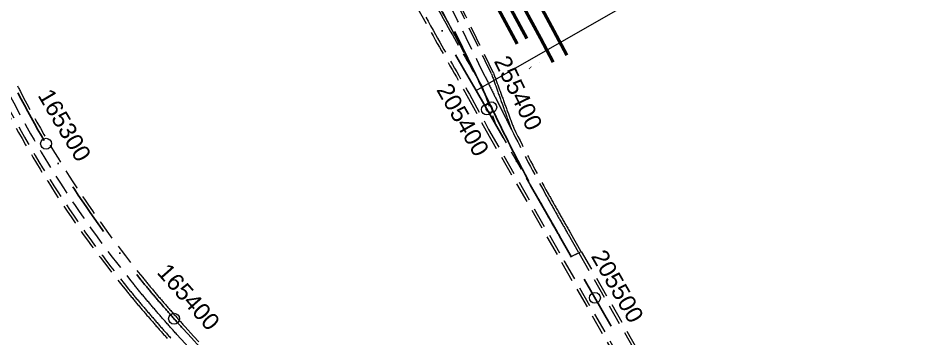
# Model space of a CAD drawing. Extents: x 2610184 to 2620710, y 1263771 to 1270672.
# Drawn here: x 2612215.5 to 2612627.9, y 1268915.5 to 1269063 of the extents above; entities that cross this region are included whole.
import ezdxf

# ---------------------------------------------------------------- set-up
doc = ezdxf.new("R2010")
doc.units = 0
doc.header["$LTSCALE"] = 5
doc.linetypes.add('DASHDOT', pattern=[10, 5, -2.5, 0, -2.5])
doc.linetypes.add('DASHEDX2', pattern=[3.75, 2.5, -1.25])
doc.layers.get('0').update_dxf_attribs({"color": 1, "linetype": 'CONTINUOUS'})
for name, color, linetype in [('DB Neubaustrecke', 7, 'CONTINUOUS'), ('Grundriss_22', 7, 'CONTINUOUS'), ('Grundriss_26', 7, 'CONTINUOUS'), ('Grundriss_77', 7, 'CONTINUOUS'), ('TunnelachseNord', 3, 'CONTINUOUS'), ('TunnelachseOst', 3, 'CONTINUOUS')]:
    doc.layers.add(name, color=color, linetype=linetype)
doc.styles.add('ARIAL', font='arial.ttf')

# ---------------------------------------------------------------- blocks, each defined once
blk = doc.blocks.new('CDWK_PTTYP10')
at = {"color": 0, "lineweight": -2}
blk.add_circle((0, 0), 0.5, dxfattribs=at)

msp = doc.modelspace()

# ---------------------------------------------------------------- linework, layer by layer
at = {"layer": 'DB Neubaustrecke', "color": 170, "linetype": 'DASHDOT', "lineweight": 50}
for points in [[(2612336.07, 1269321.02), (2612338.87, 1269310.39), (2612342.54, 1269297.69), (2612345.26, 1269288.73), (2612350.04, 1269273.89), (2612355.04, 1269259.48), (2612362.33, 1269240.04), (2612366.57, 1269229.49), (2612374.31, 1269211.36), (2612381.48, 1269195.73), (2612388.67, 1269180.9), (2612394.13, 1269170.05), (2612397.81, 1269162.88), (2612407.22, 1269144.96), (2612413.43, 1269133.29), (2612428.11, 1269105.73), (2612438.78, 1269086.09), (2612448.39, 1269067.78), (2612455.93, 1269053.72), (2612461.9, 1269042.54)], [(2612336.07, 1269321.02), (2612338.87, 1269310.39), (2612342.54, 1269297.69), (2612345.26, 1269288.73), (2612350.04, 1269273.89), (2612355.04, 1269259.48), (2612362.33, 1269240.04), (2612366.57, 1269229.49), (2612374.31, 1269211.36), (2612381.48, 1269195.73), (2612388.67, 1269180.9), (2612394.13, 1269170.05), (2612397.81, 1269162.88), (2612407.22, 1269144.96), (2612413.43, 1269133.29), (2612428.11, 1269105.73), (2612438.78, 1269086.09), (2612448.39, 1269067.78), (2612455.93, 1269053.72), (2612461.9, 1269042.54)], [(2612342.84, 1269322.81), (2612345.62, 1269312.25), (2612349.25, 1269299.68), (2612351.93, 1269290.82), (2612356.68, 1269276.1), (2612361.62, 1269261.86), (2612368.85, 1269242.58), (2612373.03, 1269232.16), (2612380.71, 1269214.2), (2612387.8, 1269198.71), (2612394.94, 1269184), (2612400.36, 1269173.23), (2612404.02, 1269166.11), (2612413.4, 1269148.23), (2612419.61, 1269136.58), (2612434.28, 1269109.05), (2612444.95, 1269089.38), (2612454.57, 1269071.06), (2612462.09, 1269057.02), (2612468.07, 1269045.83)], [(2612342.84, 1269322.81), (2612345.62, 1269312.25), (2612349.25, 1269299.68), (2612351.93, 1269290.82), (2612356.68, 1269276.1), (2612361.62, 1269261.86), (2612368.85, 1269242.58), (2612373.03, 1269232.16), (2612380.71, 1269214.2), (2612387.8, 1269198.71), (2612394.94, 1269184), (2612400.36, 1269173.23), (2612404.02, 1269166.11), (2612413.4, 1269148.23), (2612419.61, 1269136.58), (2612434.28, 1269109.05), (2612444.95, 1269089.38), (2612454.57, 1269071.06), (2612462.09, 1269057.02), (2612468.07, 1269045.83)], [(2612326.95, 1269296.63), (2612333.16, 1269278.13), (2612339.43, 1269262.33), (2612346.07, 1269246.76), (2612351.99, 1269232.61), (2612358.95, 1269217.2), (2612361.96, 1269210.39), (2612369.07, 1269195.53), (2612374.29, 1269185.01), (2612381.01, 1269171.65), (2612388.99, 1269156.64), (2612397.29, 1269140.51), (2612402.55, 1269131.17), (2612404.72, 1269127.31), (2612418.07, 1269101.96), (2612433.39, 1269073.13), (2612452.52, 1269037.53)], [(2612331.81, 1269298.08), (2612337.93, 1269279.87), (2612344.12, 1269264.26), (2612350.74, 1269248.73), (2612356.64, 1269234.63), (2612363.58, 1269219.26), (2612366.56, 1269212.51), (2612373.63, 1269197.75), (2612378.83, 1269187.28), (2612385.52, 1269173.98), (2612393.49, 1269158.99), (2612401.76, 1269142.92), (2612407.04, 1269133.53), (2612409.17, 1269129.74), (2612422.55, 1269104.34), (2612437.87, 1269075.52), (2612457, 1269039.91)]]:
    msp.add_lwpolyline(points, dxfattribs=at)
at = {"layer": 'Grundriss_22', "color": 1, "linetype": 'DASHDOT', "lineweight": 25}
msp.add_line((2612465.37, 1268961.37), (2612470.29, 1268952.78), dxfattribs=at)
at = {"layer": 'Grundriss_22', "color": 5, "linetype": 'Continuous', "lineweight": 18}
msp.add_line((2612470.29, 1268952.78), (2612470.34, 1268952.69), dxfattribs=at)
at = {"layer": 'Grundriss_22', "color": 1, "linetype": 'DASHEDX2', "lineweight": 18, "ltscale": 0.75}
msp.add_line((2612473.65, 1268954.71), (2612473.7, 1268954.62), dxfattribs=at)
for points in [[(2612397.55, 1269092.37), (2612406.76, 1269074.03, -0.000916), (2612410.85, 1269065.84), (2612416.41, 1269055.35), (2612421.93, 1269044.83), (2612427.39, 1269034.29)], [(2612414.88, 1269067.84, -0.003562), (2612430.54, 1269035.8), (2612430.78, 1269035.33), (2612431.01, 1269034.87), (2612431.24, 1269034.4), (2612431.47, 1269033.93), (2612431.7, 1269033.47), (2612431.94, 1269033), (2612432.17, 1269032.53), (2612432.4, 1269032.07), (2612432.63, 1269031.6), (2612432.86, 1269031.13), (2612433.09, 1269030.66), (2612433.32, 1269030.2), (2612433.55, 1269029.74), (2612433.78, 1269029.29), (2612434, 1269028.83), (2612434.23, 1269028.38), (2612434.45, 1269027.92), (2612434.68, 1269027.47), (2612434.9, 1269027.01), (2612435.13, 1269026.56), (2612435.35, 1269026.1), (2612435.58, 1269025.65), (2612435.81, 1269025.19), (2612436.03, 1269024.74), (2612436.26, 1269024.28), (2612436.48, 1269023.83), (2612436.71, 1269023.38), (2612436.94, 1269022.92), (2612437.16, 1269022.47), (2612437.39, 1269022.01), (2612437.62, 1269021.56), (2612437.84, 1269021.11), (2612438.07, 1269020.65), (2612438.3, 1269020.2), (2612438.52, 1269019.75), (2612438.75, 1269019.29), (2612438.98, 1269018.84), (2612439.2, 1269018.39), (2612439.43, 1269017.94), (2612439.66, 1269017.48), (2612439.89, 1269017.03), (2612440.12, 1269016.58), (2612440.34, 1269016.13), (2612440.57, 1269015.68), (2612440.8, 1269015.22), (2612441.03, 1269014.77), (2612441.26, 1269014.32), (2612441.49, 1269013.87), (2612441.72, 1269013.42), (2612441.95, 1269012.97), (2612442.18, 1269012.52), (2612442.41, 1269012.07), (2612442.64, 1269011.62, 0.011442), (2612458.5, 1268981.38), (2612458.74, 1268980.94), (2612458.99, 1268980.5), (2612459.23, 1268980.05), (2612459.48, 1268979.61), (2612459.73, 1268979.17), (2612459.97, 1268978.73), (2612460.22, 1268978.29), (2612460.47, 1268977.85), (2612460.72, 1268977.4), (2612460.96, 1268976.96), (2612461.21, 1268976.52), (2612461.46, 1268976.08), (2612461.71, 1268975.64), (2612461.96, 1268975.2), (2612462.21, 1268974.76), (2612462.45, 1268974.32), (2612462.7, 1268973.88), (2612462.95, 1268973.44), (2612463.2, 1268972.99), (2612463.45, 1268972.55), (2612463.7, 1268972.11), (2612463.95, 1268971.67), (2612464.2, 1268971.23), (2612464.46, 1268970.79), (2612464.71, 1268970.35), (2612464.96, 1268969.91), (2612465.21, 1268969.47), (2612465.46, 1268969.03), (2612465.71, 1268968.59), (2612465.96, 1268968.15), (2612466.21, 1268967.71), (2612466.47, 1268967.27), (2612466.72, 1268966.82), (2612466.97, 1268966.38), (2612467.22, 1268965.94), (2612467.47, 1268965.5), (2612467.73, 1268965.06), (2612467.98, 1268964.62), (2612468.23, 1268964.18), (2612468.48, 1268963.74), (2612468.74, 1268963.3), (2612473.65, 1268954.71), (2612473.7, 1268954.62)], [(2612417.75, 1269069.27, -0.003562), (2612433.43, 1269037.19), (2612433.61, 1269036.69), (2612433.78, 1269036.2), (2612433.96, 1269035.7), (2612434.14, 1269035.21), (2612434.31, 1269034.72), (2612434.49, 1269034.22), (2612434.66, 1269033.73), (2612434.84, 1269033.23), (2612435.02, 1269032.74), (2612435.19, 1269032.25), (2612435.37, 1269031.75), (2612435.54, 1269031.26), (2612435.72, 1269030.78), (2612435.89, 1269030.3), (2612436.06, 1269029.82), (2612436.23, 1269029.34), (2612436.4, 1269028.86), (2612436.57, 1269028.37), (2612436.74, 1269027.89), (2612436.92, 1269027.41), (2612437.09, 1269026.93), (2612437.26, 1269026.45), (2612437.43, 1269025.97), (2612437.6, 1269025.49), (2612437.77, 1269025.01), (2612437.95, 1269024.53), (2612438.12, 1269024.05), (2612438.29, 1269023.57), (2612438.46, 1269023.09), (2612438.63, 1269022.61), (2612438.8, 1269022.13), (2612438.98, 1269021.65), (2612439.15, 1269021.18), (2612439.32, 1269020.7), (2612439.49, 1269020.22), (2612439.67, 1269019.74), (2612439.84, 1269019.26), (2612440.01, 1269018.78), (2612440.19, 1269018.3), (2612440.36, 1269017.83), (2612440.53, 1269017.35), (2612440.71, 1269016.87), (2612440.88, 1269016.39), (2612441.06, 1269015.91), (2612441.23, 1269015.44), (2612441.41, 1269014.96), (2612441.58, 1269014.48), (2612441.76, 1269014), (2612441.93, 1269013.53), (2612442.11, 1269013.05), (2612442.29, 1269012.57), (2612442.46, 1269012.1), (2612442.64, 1269011.62)], [(2612418.64, 1269069.72, -0.003562), (2612434.33, 1269037.62), (2612434.51, 1269037.13), (2612434.69, 1269036.63), (2612434.87, 1269036.14), (2612435.05, 1269035.65), (2612435.23, 1269035.16), (2612435.41, 1269034.66), (2612435.59, 1269034.17), (2612435.77, 1269033.68), (2612435.95, 1269033.19), (2612436.13, 1269032.7), (2612436.31, 1269032.2), (2612436.49, 1269031.71), (2612436.66, 1269031.23), (2612436.84, 1269030.75), (2612437.01, 1269030.27), (2612437.19, 1269029.79), (2612437.36, 1269029.31), (2612437.54, 1269028.84), (2612437.71, 1269028.36), (2612437.89, 1269027.88), (2612438.06, 1269027.4), (2612438.24, 1269026.92), (2612438.41, 1269026.44), (2612438.59, 1269025.96), (2612438.76, 1269025.49), (2612438.94, 1269025.01), (2612439.11, 1269024.53), (2612439.29, 1269024.05), (2612439.46, 1269023.57), (2612439.64, 1269023.1), (2612439.81, 1269022.62), (2612439.99, 1269022.14), (2612440.16, 1269021.66), (2612440.34, 1269021.19), (2612440.51, 1269020.71), (2612440.69, 1269020.23), (2612440.87, 1269019.76), (2612441.04, 1269019.28), (2612441.22, 1269018.8), (2612441.4, 1269018.33), (2612441.57, 1269017.85), (2612441.75, 1269017.38), (2612441.93, 1269016.9), (2612442.11, 1269016.43), (2612442.28, 1269015.95), (2612442.46, 1269015.47), (2612442.64, 1269015), (2612442.82, 1269014.52), (2612443, 1269014.05), (2612443.18, 1269013.58), (2612443.35, 1269013.1), (2612443.53, 1269012.63), (2612443.71, 1269012.15, 0.011442), (2612459.55, 1268981.96), (2612459.79, 1268981.52), (2612460.04, 1268981.08), (2612460.28, 1268980.64), (2612460.53, 1268980.2), (2612460.77, 1268979.76), (2612461.02, 1268979.31), (2612461.27, 1268978.87), (2612461.51, 1268978.43), (2612461.76, 1268977.99), (2612462.01, 1268977.55), (2612462.26, 1268977.11), (2612462.5, 1268976.67), (2612462.75, 1268976.23), (2612463, 1268975.79), (2612463.25, 1268975.35), (2612463.5, 1268974.91), (2612463.75, 1268974.47), (2612464, 1268974.03), (2612464.25, 1268973.59), (2612464.5, 1268973.15), (2612464.75, 1268972.71), (2612465, 1268972.26), (2612465.25, 1268971.82), (2612465.5, 1268971.38), (2612465.75, 1268970.94), (2612466, 1268970.5), (2612466.25, 1268970.06), (2612466.5, 1268969.62), (2612466.75, 1268969.18), (2612467, 1268968.74), (2612467.26, 1268968.3), (2612467.51, 1268967.86), (2612467.76, 1268967.42), (2612468.01, 1268966.98), (2612468.26, 1268966.54), (2612468.52, 1268966.1), (2612468.77, 1268965.66), (2612469.02, 1268965.22), (2612469.27, 1268964.78), (2612469.52, 1268964.34), (2612469.78, 1268963.89), (2612474.69, 1268955.3), (2612474.74, 1268955.21)]]:
    msp.add_lwpolyline(points, format="xyb", dxfattribs=at)
at = {"layer": 'Grundriss_22', "color": 1, "linetype": 'DASHDOT', "lineweight": 25}
for points in [[(2612427.39, 1269034.29), (2612427.61, 1269033.82), (2612427.84, 1269033.35), (2612428.06, 1269032.88), (2612428.29, 1269032.41), (2612428.51, 1269031.94), (2612428.74, 1269031.47), (2612428.96, 1269031), (2612429.19, 1269030.53), (2612429.41, 1269030.06), (2612429.64, 1269029.59), (2612429.86, 1269029.12), (2612430.09, 1269028.65)], [(2612430.09, 1269028.65), (2612430.31, 1269028.19), (2612430.53, 1269027.73), (2612430.75, 1269027.27), (2612430.97, 1269026.82), (2612431.19, 1269026.36), (2612431.4, 1269025.9), (2612431.62, 1269025.44), (2612431.84, 1269024.98), (2612432.06, 1269024.52), (2612432.28, 1269024.07), (2612432.5, 1269023.61), (2612432.72, 1269023.15), (2612432.94, 1269022.69), (2612433.16, 1269022.23), (2612433.38, 1269021.78), (2612433.6, 1269021.32), (2612433.82, 1269020.86), (2612434.04, 1269020.4), (2612434.26, 1269019.94), (2612434.48, 1269019.49), (2612434.71, 1269019.03), (2612434.93, 1269018.57), (2612435.15, 1269018.11), (2612435.37, 1269017.66), (2612435.59, 1269017.2), (2612435.81, 1269016.74), (2612436.03, 1269016.29), (2612436.26, 1269015.83), (2612436.48, 1269015.37), (2612436.7, 1269014.92), (2612436.92, 1269014.46), (2612437.15, 1269014), (2612437.37, 1269013.55), (2612437.59, 1269013.09), (2612437.82, 1269012.63), (2612438.04, 1269012.18), (2612438.27, 1269011.72), (2612438.49, 1269011.27), (2612438.72, 1269010.81), (2612438.94, 1269010.35), (2612439.17, 1269009.9)], [(2612455.11, 1268979.5), (2612455.35, 1268979.06), (2612455.6, 1268978.61), (2612455.85, 1268978.17), (2612456.1, 1268977.73), (2612456.34, 1268977.28), (2612456.59, 1268976.84), (2612456.84, 1268976.4), (2612457.09, 1268975.95), (2612457.34, 1268975.51), (2612457.58, 1268975.07), (2612457.83, 1268974.62), (2612458.08, 1268974.18), (2612458.33, 1268973.74), (2612458.58, 1268973.29), (2612458.83, 1268972.85), (2612459.08, 1268972.41), (2612459.33, 1268971.97), (2612459.58, 1268971.53), (2612459.83, 1268971.08), (2612460.08, 1268970.64), (2612460.33, 1268970.2), (2612460.59, 1268969.76), (2612460.84, 1268969.32), (2612461.09, 1268968.87), (2612461.34, 1268968.43), (2612461.59, 1268967.99), (2612461.84, 1268967.55), (2612462.09, 1268967.11), (2612462.35, 1268966.67), (2612462.6, 1268966.23), (2612462.85, 1268965.78), (2612463.1, 1268965.34), (2612463.35, 1268964.9), (2612463.61, 1268964.46), (2612463.86, 1268964.02), (2612464.11, 1268963.58), (2612464.36, 1268963.14), (2612464.62, 1268962.7), (2612464.87, 1268962.26), (2612465.12, 1268961.81), (2612465.37, 1268961.37)]]:
    msp.add_lwpolyline(points, dxfattribs=at)
for centre, radius, start, end in [((2610173.56, 1267952.51), 2500, 25.63965, 26.66582), ((2613111.16, 1269342.95), 750, 206.36381, 208.9861)]:
    msp.add_arc(centre, radius, start, end, dxfattribs=at)
at = {"layer": 'Grundriss_26', "color": 30, "linetype": 'Continuous', "lineweight": 18}
msp.add_line((2612426.33, 1269029.59), (2612623.98, 1269142.71), dxfattribs=at)
at = {"layer": 'Grundriss_26', "color": 1, "linetype": 'DASHEDX2', "lineweight": 18, "ltscale": 0.75}
for points in [[(2612395.34, 1269091.14, 0.001865), (2612413.53, 1269058.61, 0.001578), (2612429.11, 1269031.18), (2612435.5, 1269013.57), (2612470.12, 1268953.07), (2612473.65, 1268954.71), (2612885.09, 1268235.76)], [(2612389.48, 1269087.9, 0.001865), (2612407.69, 1269055.32, 0.001578), (2612423.29, 1269027.86), (2612432.14, 1269011.65), (2612466.76, 1268951.15), (2612466.93, 1268950.86), (2612878.37, 1268231.91)], [(2612396.21, 1269091.63, 0.001865), (2612414.4, 1269059.1), (2612429.11, 1269031.18)], [(2612388.52, 1269087.36), (2612392.04, 1269080.92), (2612406.56, 1269054.68, 0.001578), (2612422.16, 1269027.21), (2612431.01, 1269011), (2612465.63, 1268950.5), (2612465.8, 1268950.21), (2612877.24, 1268231.27)]]:
    msp.add_lwpolyline(points, format="xyb", dxfattribs=at)
msp.add_lwpolyline([(2612470.12, 1268953.07), (2612474.78, 1268955.35), (2612886.22, 1268236.41)], dxfattribs=at)
at = {"layer": 'Grundriss_77', "color": 1, "linetype": 'DASHEDX2', "lineweight": 18, "ltscale": 0.75}
for points in [[(2612215.27, 1269031.75), (2612215.5, 1269031.3), (2612215.73, 1269030.86), (2612215.96, 1269030.41), (2612216.19, 1269029.96), (2612216.42, 1269029.51), (2612216.65, 1269029.07, 0.051535), (2612272.92, 1268943.36), (2612273.23, 1268942.97), (2612273.55, 1268942.59), (2612273.87, 1268942.2), (2612274.18, 1268941.82), (2612274.5, 1268941.43), (2612274.82, 1268941.04), (2612275.13, 1268940.66), (2612275.45, 1268940.28), (2612275.77, 1268939.89), (2612276.09, 1268939.51), (2612276.41, 1268939.13), (2612276.73, 1268938.74), (2612277.05, 1268938.36), (2612277.37, 1268937.98), (2612277.69, 1268937.59), (2612278.01, 1268937.21), (2612278.33, 1268936.83), (2612278.65, 1268936.45), (2612278.97, 1268936.07), (2612279.3, 1268935.69), (2612279.62, 1268935.31), (2612279.94, 1268934.93), (2612280.26, 1268934.55), (2612280.59, 1268934.17), (2612280.91, 1268933.79), (2612281.24, 1268933.41), (2612281.56, 1268933.03), (2612281.89, 1268932.65), (2612282.21, 1268932.27), (2612282.54, 1268931.89), (2612282.86, 1268931.52), (2612283.19, 1268931.14), (2612283.51, 1268930.76), (2612283.84, 1268930.38), (2612284.17, 1268930.01), (2612284.5, 1268929.63), (2612284.82, 1268929.25), (2612285.15, 1268928.88), (2612285.48, 1268928.5), (2612285.81, 1268928.13), (2612286.14, 1268927.75), (2612286.47, 1268927.38), (2612286.8, 1268927), (2612287.13, 1268926.63), (2612287.45, 1268926.25), (2612287.79, 1268925.88), (2612288.12, 1268925.5), (2612288.45, 1268925.13), (2612288.78, 1268924.76), (2612289.11, 1268924.38), (2612289.44, 1268924.01), (2612289.77, 1268923.64), (2612290.1, 1268923.26), (2612290.44, 1268922.89), (2612290.77, 1268922.52), (2612291.1, 1268922.15), (2612291.43, 1268921.78), (2612291.77, 1268921.4), (2612292.1, 1268921.03), (2612292.44, 1268920.66, 0.028592), (2612357.26, 1268856.41)], [(2612208.06, 1269024.62, 0.051535), (2612265.42, 1268937.25), (2612265.74, 1268936.85), (2612266.06, 1268936.46), (2612266.39, 1268936.07), (2612266.71, 1268935.67), (2612267.03, 1268935.28), (2612267.35, 1268934.89), (2612267.68, 1268934.5), (2612268, 1268934.1), (2612268.33, 1268933.71), (2612268.65, 1268933.32), (2612268.97, 1268932.93), (2612269.3, 1268932.54), (2612269.63, 1268932.15), (2612269.95, 1268931.76), (2612270.28, 1268931.37), (2612270.6, 1268930.99), (2612270.93, 1268930.6), (2612271.26, 1268930.21), (2612271.59, 1268929.82), (2612271.91, 1268929.43), (2612272.24, 1268929.05), (2612272.57, 1268928.66), (2612272.9, 1268928.27), (2612273.23, 1268927.89), (2612273.56, 1268927.5), (2612273.89, 1268927.12), (2612274.22, 1268926.73), (2612274.55, 1268926.35), (2612274.88, 1268925.96), (2612275.21, 1268925.58), (2612275.54, 1268925.2), (2612275.87, 1268924.81), (2612276.2, 1268924.43), (2612276.53, 1268924.05), (2612276.86, 1268923.66), (2612277.2, 1268923.28), (2612277.53, 1268922.9), (2612277.86, 1268922.52), (2612278.19, 1268922.14), (2612278.53, 1268921.75), (2612278.86, 1268921.37), (2612279.19, 1268920.99), (2612279.53, 1268920.61), (2612279.86, 1268920.23), (2612280.2, 1268919.85), (2612280.53, 1268919.47), (2612280.87, 1268919.09), (2612281.2, 1268918.72), (2612281.54, 1268918.34), (2612281.87, 1268917.96), (2612282.21, 1268917.58), (2612282.55, 1268917.2), (2612282.88, 1268916.83), (2612283.22, 1268916.45), (2612283.56, 1268916.07), (2612283.89, 1268915.69), (2612284.23, 1268915.32)], [(2612209.21, 1269025.22, 0.051535), (2612266.43, 1268938.07), (2612266.75, 1268937.67), (2612267.07, 1268937.28), (2612267.39, 1268936.89), (2612267.71, 1268936.5), (2612268.03, 1268936.11), (2612268.36, 1268935.72), (2612268.68, 1268935.32), (2612269, 1268934.93), (2612269.33, 1268934.54), (2612269.65, 1268934.15), (2612269.97, 1268933.76), (2612270.3, 1268933.38), (2612270.62, 1268932.99), (2612270.95, 1268932.6), (2612271.27, 1268932.21), (2612271.6, 1268931.82), (2612271.92, 1268931.44), (2612272.25, 1268931.05), (2612272.58, 1268930.66), (2612272.9, 1268930.28), (2612273.23, 1268929.89), (2612273.56, 1268929.5), (2612273.89, 1268929.12), (2612274.22, 1268928.73), (2612274.54, 1268928.35), (2612274.87, 1268927.96), (2612275.2, 1268927.58), (2612275.53, 1268927.19), (2612275.86, 1268926.81), (2612276.19, 1268926.43), (2612276.52, 1268926.04), (2612276.85, 1268925.66), (2612277.18, 1268925.28), (2612277.51, 1268924.9), (2612277.85, 1268924.52), (2612278.18, 1268924.13), (2612278.51, 1268923.75), (2612278.84, 1268923.37), (2612279.17, 1268922.99), (2612279.51, 1268922.61), (2612279.84, 1268922.23), (2612280.17, 1268921.85), (2612280.51, 1268921.47), (2612280.84, 1268921.09), (2612281.17, 1268920.71), (2612281.51, 1268920.33), (2612281.84, 1268919.96), (2612282.18, 1268919.58), (2612282.51, 1268919.2), (2612282.85, 1268918.82), (2612283.18, 1268918.44), (2612283.52, 1268918.07), (2612283.85, 1268917.69), (2612284.19, 1268917.31), (2612284.52, 1268916.94), (2612284.86, 1268916.56), (2612285.2, 1268916.19), (2612285.53, 1268915.81), (2612285.87, 1268915.44)]]:
    msp.add_lwpolyline(points, format="xyb", dxfattribs=at)
at = {"layer": 'Grundriss_77', "color": 1, "linetype": 'DASHDOT', "lineweight": 25}
msp.add_lwpolyline([(2612271.91, 1268942.54), (2612272.23, 1268942.15), (2612272.54, 1268941.76), (2612272.86, 1268941.38), (2612273.18, 1268940.99), (2612273.5, 1268940.6), (2612273.81, 1268940.22), (2612274.13, 1268939.83), (2612274.45, 1268939.45), (2612274.77, 1268939.06), (2612275.09, 1268938.68), (2612275.41, 1268938.29), (2612275.73, 1268937.91), (2612276.05, 1268937.53), (2612276.37, 1268937.14), (2612276.69, 1268936.76), (2612277.01, 1268936.38), (2612277.34, 1268935.99), (2612277.66, 1268935.61), (2612277.98, 1268935.23), (2612278.3, 1268934.85), (2612278.63, 1268934.47), (2612278.95, 1268934.08), (2612279.27, 1268933.7), (2612279.6, 1268933.32), (2612279.92, 1268932.94), (2612280.25, 1268932.56), (2612280.57, 1268932.18), (2612280.9, 1268931.8), (2612281.23, 1268931.42), (2612281.55, 1268931.05), (2612281.88, 1268930.67), (2612282.2, 1268930.29), (2612282.53, 1268929.91), (2612282.86, 1268929.53), (2612283.19, 1268929.15), (2612283.52, 1268928.78), (2612283.84, 1268928.4), (2612284.17, 1268928.02), (2612284.5, 1268927.65), (2612284.83, 1268927.27), (2612285.16, 1268926.89), (2612285.49, 1268926.52), (2612285.82, 1268926.14), (2612286.15, 1268925.77), (2612286.48, 1268925.39), (2612286.81, 1268925.02), (2612287.14, 1268924.64), (2612287.47, 1268924.27), (2612287.8, 1268923.89), (2612288.14, 1268923.52), (2612288.47, 1268923.15), (2612288.8, 1268922.77), (2612289.13, 1268922.4), (2612289.47, 1268922.03), (2612289.8, 1268921.65), (2612290.13, 1268921.28), (2612290.47, 1268920.91), (2612290.8, 1268920.54), (2612291.13, 1268920.16), (2612291.47, 1268919.79)], dxfattribs=at)
for centre, radius, start, end in [((2612659.46, 1269258.46), 500, 207.3855, 219.1861), ((2612886.18, 1269454.88), 800, 221.97929, 228.53035)]:
    msp.add_arc(centre, radius, start, end, dxfattribs=at)
at = {"layer": 'TunnelachseNord', "linetype": 'DASHEDX2', "lineweight": 18, "ltscale": 0.75}
msp.add_lwpolyline([(2612353.83, 1268852.53, -0.028592), (2612288.59, 1268917.2), (2612288.25, 1268917.57), (2612287.92, 1268917.95), (2612287.58, 1268918.32), (2612287.25, 1268918.7), (2612286.91, 1268919.07), (2612286.58, 1268919.45), (2612286.24, 1268919.82), (2612285.91, 1268920.2), (2612285.57, 1268920.57), (2612285.24, 1268920.95), (2612284.91, 1268921.32), (2612284.57, 1268921.7), (2612284.24, 1268922.08), (2612283.91, 1268922.45), (2612283.57, 1268922.83), (2612283.24, 1268923.21), (2612282.91, 1268923.58), (2612282.58, 1268923.96), (2612282.25, 1268924.34), (2612281.91, 1268924.72), (2612281.58, 1268925.1), (2612281.25, 1268925.48), (2612280.92, 1268925.85), (2612280.59, 1268926.23), (2612280.26, 1268926.61), (2612279.93, 1268926.99), (2612279.6, 1268927.37), (2612279.27, 1268927.75), (2612278.94, 1268928.14), (2612278.62, 1268928.52), (2612278.29, 1268928.9), (2612277.96, 1268929.28), (2612277.63, 1268929.66), (2612277.3, 1268930.04), (2612276.98, 1268930.43), (2612276.65, 1268930.81), (2612276.32, 1268931.19), (2612276, 1268931.58), (2612275.67, 1268931.96), (2612275.35, 1268932.34), (2612275.02, 1268932.73), (2612274.7, 1268933.11), (2612274.37, 1268933.5), (2612274.05, 1268933.88), (2612273.72, 1268934.27), (2612273.4, 1268934.65), (2612273.08, 1268935.04), (2612272.75, 1268935.43), (2612272.43, 1268935.81), (2612272.11, 1268936.2), (2612271.79, 1268936.59), (2612271.47, 1268936.98), (2612271.15, 1268937.36), (2612270.83, 1268937.75), (2612270.5, 1268938.14), (2612270.18, 1268938.53), (2612269.86, 1268938.92), (2612269.55, 1268939.31), (2612269.23, 1268939.7), (2612268.91, 1268940.09, -0.051535), (2612212.05, 1269026.69)], format="xyb", dxfattribs=at)
at = {"layer": 'TunnelachseOst', "linetype": 'DASHDOT', "lineweight": 25}
msp.add_lwpolyline([(2612344.77, 1269177.88, 0.008462), (2612426.33, 1269029.59), (2612881.73, 1268233.84)], format="xyb", dxfattribs=at)

# ---------------------------------------------------------------- block references
at = {"layer": 'Grundriss_22', "color": 1, "lineweight": 18, "xscale": 5, "yscale": 5}
msp.add_blockref('CDWK_PTTYP10', (2612433.34, 1269021.86), dxfattribs=at)
at = {"layer": 'Grundriss_26', "color": 1, "lineweight": 18, "xscale": 5, "yscale": 5}
for p in [(2612431.37, 1269020.79), (2612481.04, 1268934)]:
    msp.add_blockref('CDWK_PTTYP10', p, dxfattribs=at)
at = {"layer": 'Grundriss_77', "color": 1, "lineweight": 18, "xscale": 5, "yscale": 5}
for p in [(2612228.44, 1269005.03), (2612287.34, 1268924.42)]:
    msp.add_blockref('CDWK_PTTYP10', p, dxfattribs=at)

# ---------------------------------------------------------------- texts
at = {"layer": 'Grundriss_22', "color": 1, "lineweight": 18, "style": 'ARIAL'}
msp.add_text('255400', height=7.812, rotation=295.6676, dxfattribs=at).set_placement((2612434.41, 1269043.15))
at = {"layer": 'Grundriss_26', "color": 1, "lineweight": 18, "style": 'ARIAL'}
for s, p in [('205400', (2612407.88, 1269029.94)), ('205500', (2612479.02, 1268953.25))]:
    msp.add_text(s, height=7.812, rotation=299.7819, dxfattribs=at).set_placement(p)
at = {"layer": 'Grundriss_77', "color": 1, "lineweight": 18, "style": 'ARIAL'}
for s, rotation, p in [('165300', 300.454, (2612224.4, 1269027.33)), ('165400', 311.5037, (2612279.09, 1268945.53))]:
    msp.add_text(s, height=7.812, rotation=rotation, dxfattribs=at).set_placement(p)

doc.saveas('drawing.dxf')
